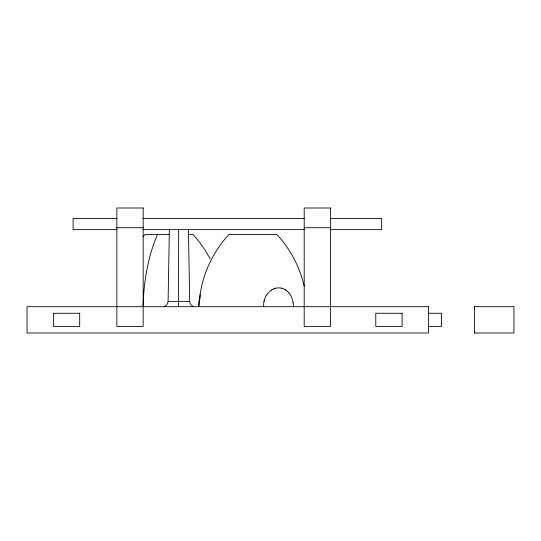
<?xml version="1.0" encoding="UTF-8"?>
<svg xmlns="http://www.w3.org/2000/svg" width="541" height="541" viewBox="0 0 541 541"><rect width="100%" height="100%" fill="white"/><g stroke="black" fill="none" stroke-linecap="round" stroke-linejoin="round"><path stroke-width="0.81" d="M178.665 229.648L178.53 306.578M474.471 333.006L474.471 306.686L513.95 306.686L513.95 333.006L474.471 333.006L474.728 331.193M164.829 306.24L166.527 305.124L167.676 303.447L168.095 301.459L169.353 229.648M199.967 296.772L200.298 294.811M142.98 236.938L145.13 234.395L169.292 234.395M271.352 290.192L270.933 290.483A15.993 14.073 -86.4 0 0 269.486 291.646L267.815 293.432A17.224 15.554 87.6 0 0 266.118 295.771A19.138 17.562 84.2 0 0 265.516 296.989A18.536 17.129 82.9 0 0 264.177 300.586M275.782 288.218L276.316 288.089A11.801 10.191 -80.1 0 1 277.317 287.92L280.157 287.92A11.794 10.164 -79.5 0 1 281.137 288.089L281.665 288.218M116.951 218.449L73.109 218.449L73.109 229.634L116.951 229.634M143.088 218.449L304.13 218.449M330.267 218.449L381.696 218.449L381.696 229.634L330.267 229.634M116.849 227.734L143.169 227.734M304.204 227.734L330.524 227.734M143.088 229.634L304.13 229.634M188.295 234.395L192.907 234.395L199.372 242.016L205.134 250.172L210.158 258.801M168.095 301.459L189.688 301.459L190.107 303.447L191.257 305.124L192.954 306.24M428.411 313.266L441.571 313.266L441.571 326.426L428.411 326.426M285.918 290.192L286.324 290.483A15.824 13.478 -86.3 0 1 287.372 291.356L287.677 291.66M288.766 292.837L289.246 293.432A17.217 14.336 89.5 0 1 290.855 295.758A19.145 15.452 86.6 0 1 291.694 297.57A18.536 14.864 86.2 0 1 292.904 301.175A19.415 15.283 85.5 0 1 293.114 302.399M474.728 308.498L474.471 306.686M188.43 229.648L189.688 301.459M198.736 306.591A48.568 24.555 89.9 0 1 199.338 299.619M198.858 306.632A113.881 113.847 -90 0 1 229.026 234.395L276.809 234.395A113.881 113.847 -90 0 1 304.15 286.04M199.744 299.822A48.203 23.432 -89.7 0 1 200.156 296.894M143.101 306.632A113.881 54.6 90 0 1 157.566 234.395M263.663 306.632A18.556 17.305 81.7 0 1 263.967 301.81M263.94 301.804A19.415 18.049 82.1 0 1 264.211 300.593M271.325 290.132A18.867 16.514 -84.7 0 1 272.272 289.557M272.285 289.591A16.338 14.181 -82.1 0 1 273.739 288.874M273.753 288.928A17.657 15.283 -81.1 0 1 274.273 288.711M274.233 288.542A16.48 14.343 -83.5 0 1 275.768 288.103M281.665 288.204A16.751 14.458 -76.8 0 1 283.978 288.982A16.358 14.086 -81.3 0 1 285.269 289.746M285.283 289.712A18.881 16.223 -82.7 0 1 285.946 290.145M287.711 291.613A20.058 16.994 -87.5 0 1 288.806 292.796M293.066 302.405A18.556 14.424 85.2 0 1 293.438 306.632M143.169 207.994L116.849 207.994L116.849 326.426L143.169 326.426L143.169 207.994M330.524 207.994L304.204 207.994L304.204 326.426L330.524 326.426L330.524 207.994M428.411 306.686L27.05 306.686L27.05 333.006L428.411 333.006L428.411 306.686M79.689 313.266L53.37 313.266L53.37 326.426L79.689 326.426L79.689 313.266M402.091 313.266L375.779 313.266L375.779 326.426L402.091 326.426L402.091 313.266"/></g></svg>
